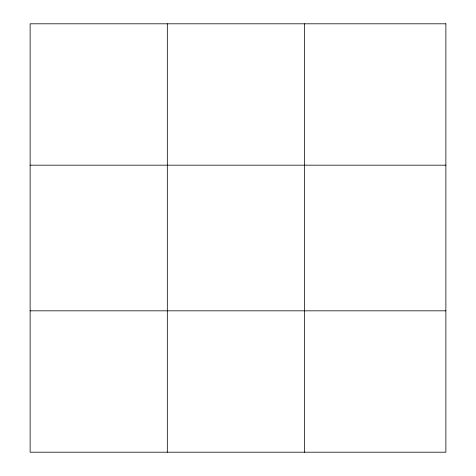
<?xml version="1.0" encoding="UTF-8"?>
<svg xmlns="http://www.w3.org/2000/svg" width="476" height="476" viewBox="0 0 476 476"><rect width="100%" height="100%" fill="white"/><g stroke="black" fill="none" stroke-linecap="round" stroke-linejoin="round"><path stroke-width="0.71" d="M167.32 452.2L167.32 23.8M304.521 452.2L304.521 23.8M30.125 165.172L445.875 165.172M30.125 310.828L445.875 310.828M445.875 23.8L445.875 452.2L30.125 452.2L30.125 23.8L445.875 23.8"/></g></svg>
